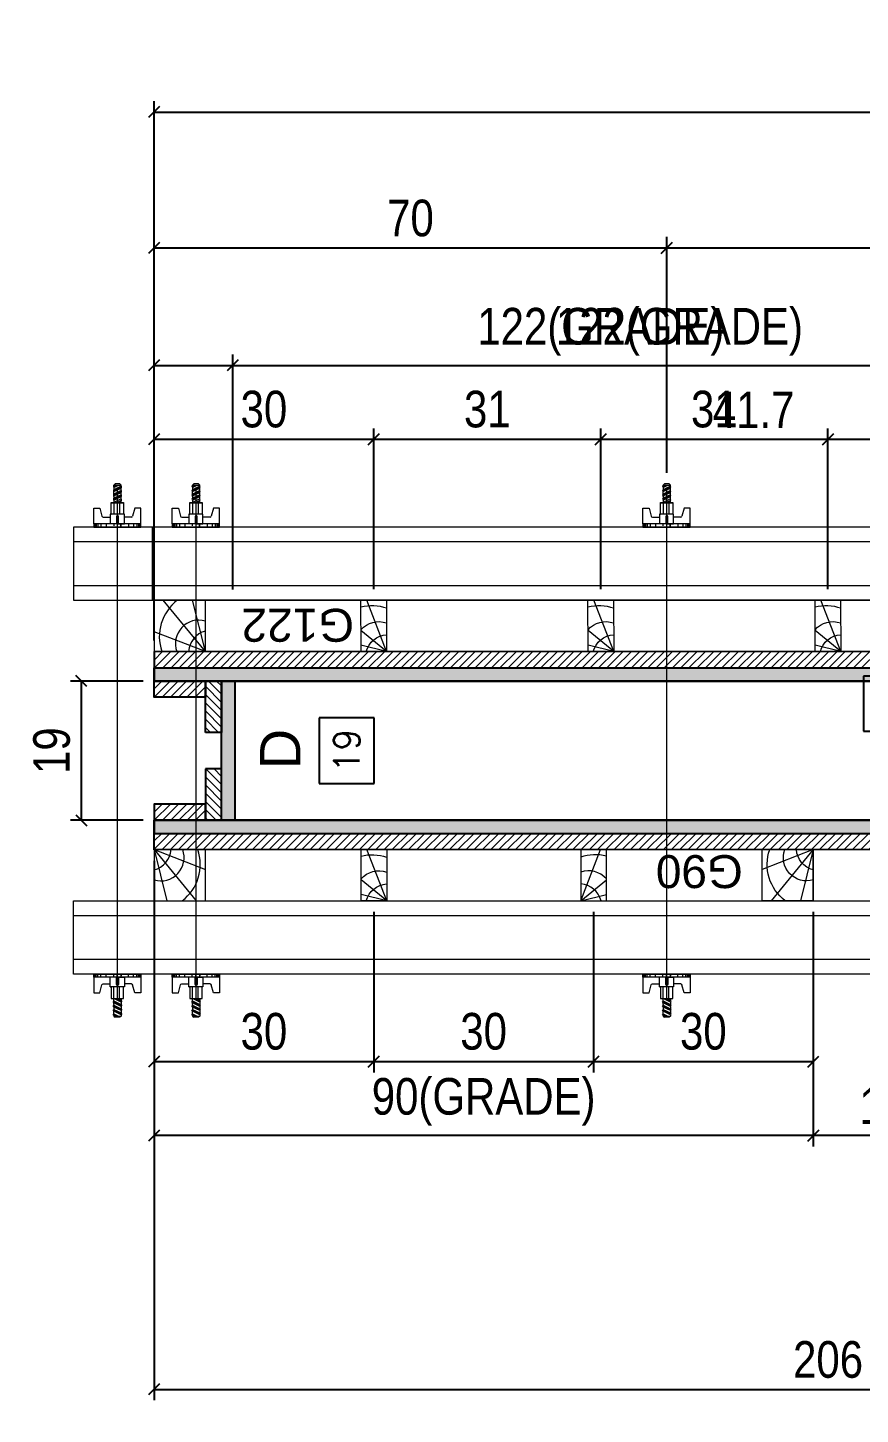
# Model space of a CAD drawing. Header units: millimetres. Extents: x 13777 to 27878, y -21631 to 6985.
# Drawn here: x 23028.9 to 23256.3, y -1351 to -972.3 of the extents above; entities that cross this region are included whole.
import ezdxf
from ezdxf.enums import TextEntityAlignment as Align

# ---------------------------------------------------------------- set-up
doc = ezdxf.new("R2010")
doc.units = ezdxf.units.MM
for name, color, linetype in [('CHAPA', 1, 'Continuous'), ('COTA', 241, 'Continuous'), ('MEIO_PONT', 93, 'Continuous'), ('SARRAFO', 251, 'Continuous'), ('TEXTO_GERAL', 7, 'Continuous')]:
    doc.layers.add(name, color=color, linetype=linetype)
for name, color, linetype, lineweight in [('Hachura', 251, 'Continuous', 9), ('Madeira', 126, 'Continuous', 18), ('Perfil Metálico', 224, 'Continuous', 18)]:
    doc.layers.add(name, color=color, linetype=linetype, lineweight=lineweight)
doc.styles.add('ARIAL', font='arial.ttf')
doc.styles.add('COTA TECNICA 2X', font='techl___.ttf', dxfattribs={"height": 10})
doc.styles.add('ROMANS', font='romans.shx')
doc.styles.add('SANSSERIF', font='sas_____.pfb')
doc.dimstyles.new('SECAO PILAR', dxfattribs={"dimtxt": 10, "dimasz": 3, "dimexe": 3, "dimexo": 3, "dimgap": 3, "dimtad": 1, "dimdec": 1, "dimlfac": 0.5, "dimzin": 12, "dimdsep": 46, "dimtxsty": 'COTA TECNICA 2X', "dimblk1": 'OBLIQUE', "dimblk2": 'OBLIQUE', "dimsah": 1, "dimcen": 0.9, "dimclrd": 256, "dimclre": 256, "dimclrt": 256, "dimadec": 1, "dimazin": 3, "dimtfac": 1, "dimtdec": 1, "dimtmove": 0, "dimatfit": 3, "dimfxl": 1, "dimtolj": 1, "dimtzin": 12, "dimarcsym": 0})
doc.dimstyles.new('SECÇÃO 2', dxfattribs={"dimtxt": 7, "dimasz": 6, "dimexe": 0.18, "dimexo": 2, "dimgap": -4, "dimtad": 3, "dimdec": 1, "dimlfac": 0.5, "dimzin": 12, "dimdsep": 46, "dimtxsty": 'ROMANS', "dimblk": 'ARCHTICK', "dimcen": 0.09, "dimse1": 1, "dimse2": 1, "dimsd1": 1, "dimsd2": 1, "dimclrd": 180, "dimclre": 5, "dimclrt": 1, "dimadec": 0, "dimazin": 3, "dimtfac": 1, "dimtdec": 1, "dimtofl": 0, "dimtmove": 0, "dimatfit": 3, "dimldrblk": 'ARCHTICK', "dimfxl": 1, "dimtolj": 1, "dimtzin": 0, "dimarcsym": 0})
pattern_1 = [(45, (32511.9488, 20764.7205), (-1.12253202, 1.12253202), [])]
pattern_2 = [(135, (478.1888, 7006.8642), (-1.12253202, -1.12253202), [])]
pattern_3 = [(45, (30228.2152, -239.5054), (-1.122532, 1.122532), [])]

# ---------------------------------------------------------------- blocks, each defined once
blk = doc.blocks.new('*D1320')
at = {"layer": 'COTA', "color": 180, "lineweight": -2, "transparency": 16777216}
for p, q in [((23336.47, -1131.74), (23310.47, -1131.74)), ((23310.47, -1131.74), (23310.47, -1146.74)), ((23336.47, -1146.74), (23336.47, -1131.74)), ((23310.47, -1146.74), (23336.47, -1146.74))]:
    blk.add_line(p, q, dxfattribs=at)
at = {"layer": 'Defpoints', "color": 0, "transparency": 16777216}
for p in [(23085.47, -1150.74), (23085.47, -1150.74), (23561.47, -1150.74)]:
    blk.add_point(p, dxfattribs=at)
at = {"layer": 'COTA', "color": 1, "transparency": 16777216, "insert": (23323.47, -1139.24), "char_height": 7, "attachment_point": 5, "style": 'ROMANS'}
blk.add_mtext('\\A1;238', dxfattribs=at)
blk = doc.blocks.new('_ArchTick')
at = {"color": 0, "linetype": 'ByBlock', "const_width": 0.15}
blk.add_lwpolyline([(-0.5, -0.5), (0.5, 0.5)], dxfattribs=at)
blk = doc.blocks.new('*D1321')
at = {"layer": 'COTA', "color": 180, "lineweight": -2, "transparency": 16777216}
for p, q in [((23123.57, -1160.74), (23108.57, -1160.74)), ((23108.57, -1160.74), (23108.57, -1178.74)), ((23123.57, -1178.74), (23123.57, -1160.74)), ((23108.57, -1178.74), (23123.57, -1178.74))]:
    blk.add_line(p, q, dxfattribs=at)
at = {"layer": 'Defpoints', "color": 0, "transparency": 16777216}
for p in [(23085.47, -1150.74), (23085.47, -1188.74), (23127.57, -1188.74)]:
    blk.add_point(p, dxfattribs=at)
at = {"layer": 'COTA', "color": 1, "transparency": 16777216, "insert": (23116.07, -1169.74), "char_height": 7, "attachment_point": 5, "rotation": 90, "style": 'ROMANS'}
blk.add_mtext('\\A1;19', dxfattribs=at)
blk = doc.blocks.new('_Oblique')
at = {"color": 0, "linetype": 'ByBlock', "lineweight": -2}
blk.add_line((-0.5, -0.5), (0.5, 0.5), dxfattribs=at)
blk = doc.blocks.new('*D1316')
at = {"layer": 'COTA', "lineweight": -2, "transparency": 16777216}
for p, q in [((23063.47, -1139.67), (23063.47, -992.31)), ((23063.47, -995.31), (23561.47, -995.31)), ((23561.47, -1139.71), (23561.47, -992.31))]:
    blk.add_line(p, q, dxfattribs=at)
at = {"layer": 'Defpoints', "color": 0, "transparency": 16777216}
for p in [(23561.47, -995.31), (23063.47, -1142.67), (23561.47, -1142.71)]:
    blk.add_point(p, dxfattribs=at)
at = {"layer": 'COTA', "lineweight": -2, "transparency": 16777216, "xscale": 3, "yscale": 3, "zscale": 3, "rotation": 180}
blk.add_blockref('_Oblique', (23063.47, -995.31), dxfattribs=at)
at = {"layer": 'COTA', "lineweight": -2, "transparency": 16777216, "xscale": 3, "yscale": 3, "zscale": 3}
blk.add_blockref('_Oblique', (23561.47, -995.31), dxfattribs=at)
at = {"layer": 'COTA', "transparency": 16777216, "insert": (23312.47, -987.21), "char_height": 10, "attachment_point": 5, "style": 'COTA TECNICA 2X'}
blk.add_mtext('\\A1;249 PAINEL', dxfattribs=at)
blk = doc.blocks.new('PONTALETE')
at = {"layer": 'Madeira'}
for q in [(2.71, 7), (7, 5.76), (7, 1.74)]:
    blk.add_line((0, 0), q, dxfattribs=at)
blk.add_lwpolyline([(0, 0), (7, 0), (7, 7), (0, 7)], close=True, dxfattribs=at)
for centre, radius, start, end in [((2.04, 0.06), 6.23, 37.2818, 109.0913), ((1.09, 0.9), 3.19, 343.603, 109.9847), ((-0.21, -0.78), 3.09, 14.6322, 86.0383)]:
    blk.add_arc(centre, radius, start, end, dxfattribs=at)
blk = doc.blocks.new('MEIO PONTALETE')
at = {"layer": 'Madeira'}
for q in [(2.71, 7), (3.5, 2.88), (3.5, 0.87)]:
    blk.add_line((0, 0), q, dxfattribs=at)
blk.add_lwpolyline([(0, 0), (3.5, 0), (3.5, 7), (0, 7)], close=True, dxfattribs=at)
for centre, radius, start, end in [((2.04, 0.06), 6.23, 76.4499, 109.0913), ((1.09, 0.9), 3.19, 40.9063, 109.9847), ((-0.21, -0.78), 3.09, 14.6322, 86.0383)]:
    blk.add_arc(centre, radius, start, end, dxfattribs=at)
blk = doc.blocks.new('*D1280')
at = {"layer": 'COTA', "lineweight": -2, "transparency": 16777216}
for p, q in [((23247.45, -1125.67), (23247.45, -1081.73)), ((23307.45, -1125.66), (23307.45, -1081.73)), ((23307.45, -1084.73), (23247.45, -1084.73))]:
    blk.add_line(p, q, dxfattribs=at)
at = {"layer": 'Defpoints', "color": 0, "transparency": 16777216}
for p in [(23247.45, -1084.73), (23247.45, -1128.67), (23307.45, -1128.66)]:
    blk.add_point(p, dxfattribs=at)
at = {"layer": 'COTA', "lineweight": -2, "transparency": 16777216, "xscale": 3, "yscale": 3, "zscale": 3, "rotation": 180}
blk.add_blockref('_Oblique', (23247.45, -1084.73), dxfattribs=at)
at = {"layer": 'COTA', "lineweight": -2, "transparency": 16777216, "xscale": 3, "yscale": 3, "zscale": 3}
blk.add_blockref('_Oblique', (23307.45, -1084.73), dxfattribs=at)
at = {"layer": 'COTA', "transparency": 16777216, "insert": (23277.45, -1076.51), "char_height": 10, "attachment_point": 5, "style": 'COTA TECNICA 2X'}
blk.add_mtext('\\A1;30', dxfattribs=at)
blk = doc.blocks.new('*D1281')
at = {"layer": 'COTA', "lineweight": -2, "transparency": 16777216}
for p, q in [((23063.45, -1125.68), (23063.45, -1061.54)), ((23307.45, -1125.66), (23307.45, -1061.54)), ((23063.45, -1064.54), (23307.45, -1064.54))]:
    blk.add_line(p, q, dxfattribs=at)
at = {"layer": 'Defpoints', "color": 0, "transparency": 16777216}
for p in [(23307.45, -1064.54), (23063.45, -1128.68), (23307.45, -1128.66)]:
    blk.add_point(p, dxfattribs=at)
at = {"layer": 'COTA', "lineweight": -2, "transparency": 16777216, "xscale": 3, "yscale": 3, "zscale": 3, "rotation": 180}
blk.add_blockref('_Oblique', (23063.45, -1064.54), dxfattribs=at)
at = {"layer": 'COTA', "lineweight": -2, "transparency": 16777216, "xscale": 3, "yscale": 3, "zscale": 3}
blk.add_blockref('_Oblique', (23307.45, -1064.54), dxfattribs=at)
at = {"layer": 'COTA', "transparency": 16777216, "insert": (23185.45, -1055.32), "char_height": 10, "attachment_point": 5, "style": 'COTA TECNICA 2X'}
blk.add_mtext('\\A1;122(GRADE)', dxfattribs=at)
blk = doc.blocks.new('*D1344')
at = {"layer": 'COTA', "lineweight": -2, "transparency": 16777216}
for p, q in [((23185.45, -1125.67), (23185.45, -1081.73)), ((23247.45, -1125.67), (23247.45, -1081.73)), ((23247.45, -1084.73), (23185.45, -1084.73))]:
    blk.add_line(p, q, dxfattribs=at)
at = {"layer": 'Defpoints', "color": 0, "transparency": 16777216}
for p in [(23185.45, -1084.73), (23185.45, -1128.67), (23247.45, -1128.67)]:
    blk.add_point(p, dxfattribs=at)
at = {"layer": 'COTA', "lineweight": -2, "transparency": 16777216, "xscale": 3, "yscale": 3, "zscale": 3, "rotation": 180}
blk.add_blockref('_Oblique', (23185.45, -1084.73), dxfattribs=at)
at = {"layer": 'COTA', "lineweight": -2, "transparency": 16777216, "xscale": 3, "yscale": 3, "zscale": 3}
blk.add_blockref('_Oblique', (23247.45, -1084.73), dxfattribs=at)
at = {"layer": 'COTA', "transparency": 16777216, "insert": (23216.45, -1076.51), "char_height": 10, "attachment_point": 5, "style": 'COTA TECNICA 2X'}
blk.add_mtext('\\A1;31', dxfattribs=at)
blk = doc.blocks.new('*D1345')
at = {"layer": 'COTA', "lineweight": -2, "transparency": 16777216}
for p, q in [((23123.45, -1125.67), (23123.45, -1081.73)), ((23185.45, -1125.67), (23185.45, -1081.73)), ((23185.45, -1084.73), (23123.45, -1084.73))]:
    blk.add_line(p, q, dxfattribs=at)
at = {"layer": 'Defpoints', "color": 0, "transparency": 16777216}
for p in [(23123.45, -1084.73), (23123.45, -1128.67), (23185.45, -1128.67)]:
    blk.add_point(p, dxfattribs=at)
at = {"layer": 'COTA', "lineweight": -2, "transparency": 16777216, "xscale": 3, "yscale": 3, "zscale": 3, "rotation": 180}
blk.add_blockref('_Oblique', (23123.45, -1084.73), dxfattribs=at)
at = {"layer": 'COTA', "lineweight": -2, "transparency": 16777216, "xscale": 3, "yscale": 3, "zscale": 3}
blk.add_blockref('_Oblique', (23185.45, -1084.73), dxfattribs=at)
at = {"layer": 'COTA', "transparency": 16777216, "insert": (23154.45, -1076.51), "char_height": 10, "attachment_point": 5, "style": 'COTA TECNICA 2X'}
blk.add_mtext('\\A1;31', dxfattribs=at)
blk = doc.blocks.new('*D1346')
at = {"layer": 'COTA', "lineweight": -2, "transparency": 16777216}
for p, q in [((23063.45, -1125.67), (23063.45, -1081.73)), ((23123.45, -1125.67), (23123.45, -1081.73)), ((23123.45, -1084.73), (23063.45, -1084.73))]:
    blk.add_line(p, q, dxfattribs=at)
at = {"layer": 'Defpoints', "color": 0, "transparency": 16777216}
for p in [(23063.45, -1084.73), (23063.45, -1128.67), (23123.45, -1128.67)]:
    blk.add_point(p, dxfattribs=at)
at = {"layer": 'COTA', "lineweight": -2, "transparency": 16777216, "xscale": 3, "yscale": 3, "zscale": 3, "rotation": 180}
blk.add_blockref('_Oblique', (23063.45, -1084.73), dxfattribs=at)
at = {"layer": 'COTA', "lineweight": -2, "transparency": 16777216, "xscale": 3, "yscale": 3, "zscale": 3}
blk.add_blockref('_Oblique', (23123.45, -1084.73), dxfattribs=at)
at = {"layer": 'COTA', "transparency": 16777216, "insert": (23093.45, -1076.51), "char_height": 10, "attachment_point": 5, "style": 'COTA TECNICA 2X'}
blk.add_mtext('\\A1;30', dxfattribs=at)
blk = doc.blocks.new('*D1287')
at = {"layer": 'COTA', "lineweight": -2, "transparency": 16777216}
for p, q in [((23063.45, -1213.75), (23063.45, -1257.68)), ((23123.45, -1213.75), (23123.45, -1257.68)), ((23063.45, -1254.68), (23123.45, -1254.68))]:
    blk.add_line(p, q, dxfattribs=at)
at = {"layer": 'Defpoints', "color": 0, "transparency": 16777216}
for p in [(23063.45, -1210.75), (23123.45, -1210.75), (23123.45, -1254.68)]:
    blk.add_point(p, dxfattribs=at)
at = {"layer": 'COTA', "lineweight": -2, "transparency": 16777216, "xscale": 3, "yscale": 3, "zscale": 3, "rotation": 180}
blk.add_blockref('_Oblique', (23063.45, -1254.68), dxfattribs=at)
at = {"layer": 'COTA', "lineweight": -2, "transparency": 16777216, "xscale": 3, "yscale": 3, "zscale": 3}
blk.add_blockref('_Oblique', (23123.45, -1254.68), dxfattribs=at)
at = {"layer": 'COTA', "transparency": 16777216, "insert": (23093.45, -1246.46), "char_height": 10, "attachment_point": 5, "style": 'COTA TECNICA 2X'}
blk.add_mtext('\\A1;30', dxfattribs=at)
blk = doc.blocks.new('*D1288')
at = {"layer": 'COTA', "lineweight": -2, "transparency": 16777216}
for p, q in [((23123.45, -1213.75), (23123.45, -1257.68)), ((23183.45, -1213.75), (23183.45, -1257.68)), ((23123.45, -1254.68), (23183.45, -1254.68))]:
    blk.add_line(p, q, dxfattribs=at)
at = {"layer": 'Defpoints', "color": 0, "transparency": 16777216}
for p in [(23123.45, -1210.75), (23183.45, -1210.75), (23183.45, -1254.68)]:
    blk.add_point(p, dxfattribs=at)
at = {"layer": 'COTA', "lineweight": -2, "transparency": 16777216, "xscale": 3, "yscale": 3, "zscale": 3, "rotation": 180}
blk.add_blockref('_Oblique', (23123.45, -1254.68), dxfattribs=at)
at = {"layer": 'COTA', "lineweight": -2, "transparency": 16777216, "xscale": 3, "yscale": 3, "zscale": 3}
blk.add_blockref('_Oblique', (23183.45, -1254.68), dxfattribs=at)
at = {"layer": 'COTA', "transparency": 16777216, "insert": (23153.45, -1246.46), "char_height": 10, "attachment_point": 5, "style": 'COTA TECNICA 2X'}
blk.add_mtext('\\A1;30', dxfattribs=at)
blk = doc.blocks.new('*D1289')
at = {"layer": 'COTA', "lineweight": -2, "transparency": 16777216}
for p, q in [((23183.45, -1213.75), (23183.45, -1257.68)), ((23243.45, -1213.75), (23243.45, -1257.68)), ((23183.45, -1254.68), (23243.45, -1254.68))]:
    blk.add_line(p, q, dxfattribs=at)
at = {"layer": 'Defpoints', "color": 0, "transparency": 16777216}
for p in [(23183.45, -1210.75), (23243.45, -1210.75), (23243.45, -1254.68)]:
    blk.add_point(p, dxfattribs=at)
at = {"layer": 'COTA', "lineweight": -2, "transparency": 16777216, "xscale": 3, "yscale": 3, "zscale": 3, "rotation": 180}
blk.add_blockref('_Oblique', (23183.45, -1254.68), dxfattribs=at)
at = {"layer": 'COTA', "lineweight": -2, "transparency": 16777216, "xscale": 3, "yscale": 3, "zscale": 3}
blk.add_blockref('_Oblique', (23243.45, -1254.68), dxfattribs=at)
at = {"layer": 'COTA', "transparency": 16777216, "insert": (23213.45, -1246.46), "char_height": 10, "attachment_point": 5, "style": 'COTA TECNICA 2X'}
blk.add_mtext('\\A1;30', dxfattribs=at)
blk = doc.blocks.new('*D1290')
at = {"layer": 'COTA', "lineweight": -2, "transparency": 16777216}
for p, q in [((23063.45, -1213.75), (23063.45, -1277.88)), ((23243.45, -1213.75), (23243.45, -1277.88)), ((23243.45, -1274.88), (23063.45, -1274.88))]:
    blk.add_line(p, q, dxfattribs=at)
at = {"layer": 'Defpoints', "color": 0, "transparency": 16777216}
for p in [(23063.45, -1210.75), (23243.45, -1210.75), (23063.45, -1274.88)]:
    blk.add_point(p, dxfattribs=at)
at = {"layer": 'COTA', "lineweight": -2, "transparency": 16777216, "xscale": 3, "yscale": 3, "zscale": 3, "rotation": 180}
blk.add_blockref('_Oblique', (23063.45, -1274.88), dxfattribs=at)
at = {"layer": 'COTA', "lineweight": -2, "transparency": 16777216, "xscale": 3, "yscale": 3, "zscale": 3}
blk.add_blockref('_Oblique', (23243.45, -1274.88), dxfattribs=at)
at = {"layer": 'COTA', "transparency": 16777216, "insert": (23153.45, -1265.66), "char_height": 10, "attachment_point": 5, "style": 'COTA TECNICA 2X'}
blk.add_mtext('\\A1;90(GRADE)', dxfattribs=at)
blk = doc.blocks.new('*D1291')
at = {"layer": 'COTA', "lineweight": -2, "transparency": 16777216}
for p, q in [((23243.45, -1213.75), (23243.45, -1277.88)), ((23281.44, -1213.73), (23281.44, -1277.88)), ((23281.44, -1274.88), (23243.45, -1274.88))]:
    blk.add_line(p, q, dxfattribs=at)
at = {"layer": 'Defpoints', "color": 0, "transparency": 16777216}
for p in [(23243.45, -1210.75), (23281.44, -1210.73), (23243.45, -1274.88)]:
    blk.add_point(p, dxfattribs=at)
at = {"layer": 'COTA', "lineweight": -2, "transparency": 16777216, "xscale": 3, "yscale": 3, "zscale": 3, "rotation": 180}
blk.add_blockref('_Oblique', (23243.45, -1274.88), dxfattribs=at)
at = {"layer": 'COTA', "lineweight": -2, "transparency": 16777216, "xscale": 3, "yscale": 3, "zscale": 3}
blk.add_blockref('_Oblique', (23281.44, -1274.88), dxfattribs=at)
at = {"layer": 'COTA', "transparency": 16777216, "insert": (23262.44, -1266.79), "char_height": 10, "attachment_point": 5, "style": 'COTA TECNICA 2X'}
blk.add_mtext('\\A1;19', dxfattribs=at)
blk = doc.blocks.new('C')
at = {"layer": 'Hachura', "color": 0}
for p, q in [((0, 3.22), (0, -3.22)), ((0.45, 3.22), (0, 3.22)), ((0.46, 3.16), (0, 3.16)), ((0.46, 3.05), (0, 3.05)), ((0.46, 2.88), (0, 2.88)), ((0, 2.75), (0, -1.16)), ((0.46, 2.65), (0, 2.65)), ((0.46, 2.23), (0, 2.23)), ((0.45, -3.23), (0.45, 3.22)), ((0.45, 3.22), (2.58, 3.22)), ((1.35, 1.94), (1.35, 0.96)), ((2.58, 2.39), (1.47, 2.09)), ((2.58, 3.22), (2.58, 2.39)), ((0.46, 1.51), (0, 1.51)), ((0.39, 0.49), (0.17, 0.49)), ((1.74, 0.97), (0.45, 0.97)), ((1.45, 0.1), (0.45, 0.1)), ((1.74, -0.97), (1.74, 0.97)), ((1.74, 0.97), (1.74, 0.84)), ((1.74, 0.97), (1.74, 0.84)), ((1.74, 0.84), (3.35, 0.84)), ((3.35, 0.45), (1.74, 0.45)), ((3.32, 0.84), (3.32, -0.84)), ((3.35, 0.84), (3.35, -0.84)), ((3.68, 0.45), (3.35, 0.45)), ((3.84, -0.52), (3.35, 0.45)), ((3.35, 0.06), (3.67, -0.57)), ((3.68, 0.45), (4.16, -0.52)), ((3.72, 0.5), (4.25, -0.57)), ((4.37, -0.55), (3.83, 0.53)), ((4.15, 0.45), (3.93, 0.45)), ((4.42, -0.52), (3.93, 0.45)), ((4.15, 0.45), (4.26, 0.45)), ((4.26, 0.45), (4.74, -0.52)), ((4.3, 0.5), (4.83, -0.57)), ((4.95, -0.55), (4.41, 0.53)), ((4.51, 0.45), (4.84, 0.45)), ((5, -0.52), (4.51, 0.45)), ((4.84, 0.45), (5.32, -0.52)), ((4.88, 0.5), (5.41, -0.57)), ((5.53, -0.55), (4.99, 0.53)), ((5.58, -0.52), (5.09, 0.45)), ((5.42, 0.45), (5.09, 0.45)), ((5.58, -0.52), (5.09, 0.45)), ((5.42, 0.45), (5.74, -0.19)), ((5.46, 0.5), (5.74, -0.07)), ((5.74, 0.19), (5.57, 0.53)), ((5.74, 0.32), (5.68, 0.45)), ((5.68, 0.45), (5.74, 0.45)), ((5.74, 0.45), (5.9, 0.29)), ((5.74, 0.45), (5.74, -0.52)), ((5.9, -0.36), (5.9, 0.29)), ((0.45, 0), (0, 0)), ((0.46, -1.52), (0, -1.52)), ((0.08, -0.48), (0.29, -0.48)), ((0.29, -0.48), (0.4, -0.48)), ((0.45, 0), (0.45, -0.97)), ((0.45, -0.16), (1.45, -0.16)), ((0.45, -0.65), (0.45, -0.32)), ((0.45, -3.23), (0.45, -0.65)), ((0.45, -0.97), (1.74, -0.97)), ((1.35, -1.94), (1.35, -0.97)), ((3.35, -0.32), (1.74, -0.32)), ((3.35, -0.84), (1.74, -0.84)), ((3.35, -0.07), (3.58, -0.52)), ((3.35, -0.52), (3.58, -0.52)), ((3.84, -0.52), (4.16, -0.52)), ((4.42, -0.52), (4.74, -0.52)), ((4.63, -0.52), (4.74, -0.52)), ((5, -0.52), (5.32, -0.52)), ((5.58, -0.52), (5.74, -0.52)), ((5.74, -0.52), (5.9, -0.36)), ((5.74, -0.52), (5.74, -0.52)), ((0.46, -2.23), (0, -2.23)), ((0.46, -2.65), (0, -2.65)), ((0.46, -2.88), (0, -2.88)), ((0.46, -3.05), (0, -3.05)), ((0.46, -3.16), (0, -3.16)), ((0, -3.22), (2.57, -3.22)), ((2.58, -2.39), (1.47, -2.1)), ((2.58, -3.23), (2.58, -2.39))]:
    blk.add_line(p, q, dxfattribs=at)
for centre, radius, start, end in [((1.52, 1.94), 0.161, 104.7436, 180), ((1.44, -0.03), 0.129, 272.695, 87.305), ((3.81, 0.39), 0.143, 25.5688, 154.4312), ((4.39, 0.39), 0.143, 25.5688, 154.4312), ((4.97, 0.39), 0.143, 25.5688, 154.4312), ((5.55, 0.39), 0.143, 25.5688, 154.4312), ((0.17, -0.37), 0.174, 221.744, 317.8592), ((3.71, -0.4), 0.174, 222.1408, 318.256), ((4.29, -0.4), 0.174, 222.1408, 318.256), ((4.87, -0.4), 0.174, 222.1408, 318.256), ((5.45, -0.4), 0.174, 222.1408, 318.256), ((5.61, -0.4), 0.174, 317.8592, 318.256), ((1.52, -1.94), 0.161, 180, 255.2564)]:
    blk.add_arc(centre, radius, start, end, dxfattribs=at)
blk = doc.blocks.new('*D1347')
at = {"layer": 'COTA', "lineweight": -2, "transparency": 16777216}
for p, q in [((23063.47, -1125.67), (23063.47, -1029.43)), ((23203.47, -1093.87), (23203.47, -1029.43)), ((23063.47, -1032.43), (23203.47, -1032.43))]:
    blk.add_line(p, q, dxfattribs=at)
at = {"layer": 'Defpoints', "color": 0, "transparency": 16777216}
for p in [(23203.47, -1032.43), (23203.47, -1096.87), (23063.47, -1128.67)]:
    blk.add_point(p, dxfattribs=at)
at = {"layer": 'COTA', "lineweight": -2, "transparency": 16777216, "xscale": 3, "yscale": 3, "zscale": 3, "rotation": 180}
blk.add_blockref('_Oblique', (23063.47, -1032.43), dxfattribs=at)
at = {"layer": 'COTA', "lineweight": -2, "transparency": 16777216, "xscale": 3, "yscale": 3, "zscale": 3}
blk.add_blockref('_Oblique', (23203.47, -1032.43), dxfattribs=at)
at = {"layer": 'COTA', "transparency": 16777216, "insert": (23133.47, -1024.33), "char_height": 10, "attachment_point": 5, "style": 'COTA TECNICA 2X'}
blk.add_mtext('\\A1;70', dxfattribs=at)
blk = doc.blocks.new('*D1348')
at = {"layer": 'COTA', "lineweight": -2, "transparency": 16777216}
for p, q in [((23203.47, -1093.87), (23203.47, -1029.43)), ((23353.47, -1093.87), (23353.47, -1029.43)), ((23203.47, -1032.43), (23353.47, -1032.43))]:
    blk.add_line(p, q, dxfattribs=at)
at = {"layer": 'Defpoints', "color": 0, "transparency": 16777216}
for p in [(23353.47, -1032.43), (23203.47, -1096.87), (23353.47, -1096.87)]:
    blk.add_point(p, dxfattribs=at)
at = {"layer": 'COTA', "lineweight": -2, "transparency": 16777216, "xscale": 3, "yscale": 3, "zscale": 3, "rotation": 180}
blk.add_blockref('_Oblique', (23203.47, -1032.43), dxfattribs=at)
at = {"layer": 'COTA', "lineweight": -2, "transparency": 16777216, "xscale": 3, "yscale": 3, "zscale": 3}
blk.add_blockref('_Oblique', (23353.47, -1032.43), dxfattribs=at)
at = {"layer": 'COTA', "transparency": 16777216, "insert": (23278.47, -1024.32), "char_height": 10, "attachment_point": 5, "style": 'COTA TECNICA 2X'}
blk.add_mtext('\\A1;75', dxfattribs=at)
blk = doc.blocks.new('*D1350')
at = {"layer": 'COTA', "lineweight": -2, "transparency": 16777216}
for p, q in [((23060.47, -1150.74), (23040.6, -1150.74)), ((23043.6, -1188.74), (23043.6, -1150.74)), ((23060.47, -1188.74), (23040.6, -1188.74))]:
    blk.add_line(p, q, dxfattribs=at)
at = {"layer": 'Defpoints', "color": 0, "transparency": 16777216}
for p in [(23043.6, -1150.74), (23063.47, -1150.74), (23063.47, -1188.74)]:
    blk.add_point(p, dxfattribs=at)
at = {"layer": 'COTA', "lineweight": -2, "transparency": 16777216, "xscale": 3, "yscale": 3, "zscale": 3}
for p, rotation in [((23043.6, -1150.74), 90), ((23043.6, -1188.74), 270)]:
    blk.add_blockref('_Oblique', p, dxfattribs=dict(at, rotation=rotation))
at = {"layer": 'COTA', "transparency": 16777216, "insert": (23035.51, -1169.74), "char_height": 10, "attachment_point": 5, "rotation": 90, "style": 'COTA TECNICA 2X'}
blk.add_mtext('\\A1;19', dxfattribs=at)
blk = doc.blocks.new('*D1292')
at = {"layer": 'COTA', "lineweight": -2, "transparency": 16777216}
for p, q in [((23063.47, -1199.82), (23063.47, -1347.18)), ((23475.47, -1199.68), (23475.47, -1347.18)), ((23063.47, -1344.18), (23475.47, -1344.18))]:
    blk.add_line(p, q, dxfattribs=at)
at = {"layer": 'Defpoints', "color": 0, "transparency": 16777216}
for p in [(23063.47, -1196.82), (23475.47, -1196.68), (23475.47, -1344.18)]:
    blk.add_point(p, dxfattribs=at)
at = {"layer": 'COTA', "lineweight": -2, "transparency": 16777216, "xscale": 3, "yscale": 3, "zscale": 3, "rotation": 180}
blk.add_blockref('_Oblique', (23063.47, -1344.18), dxfattribs=at)
at = {"layer": 'COTA', "lineweight": -2, "transparency": 16777216, "xscale": 3, "yscale": 3, "zscale": 3}
blk.add_blockref('_Oblique', (23475.47, -1344.18), dxfattribs=at)
at = {"layer": 'COTA', "transparency": 16777216, "insert": (23269.47, -1336.08), "char_height": 10, "attachment_point": 5, "style": 'COTA TECNICA 2X'}
blk.add_mtext('\\A1;206 PAINEL', dxfattribs=at)
blk = doc.blocks.new('*D1317')
at = {"layer": 'COTA', "color": 180, "lineweight": -2, "transparency": 16777216}
for p, q in [((23281.8, -1149.39), (23257.14, -1149.39)), ((23257.14, -1149.39), (23257.14, -1164.39)), ((23281.8, -1164.39), (23281.8, -1149.39)), ((23257.14, -1164.39), (23281.8, -1164.39))]:
    blk.add_line(p, q, dxfattribs=at)
at = {"layer": 'Defpoints', "color": 0, "transparency": 16777216}
for p in [(23085.47, -1168.39), (23085.47, -1188.74), (23483.47, -1188.74)]:
    blk.add_point(p, dxfattribs=at)
at = {"layer": 'COTA', "color": 1, "transparency": 16777216, "insert": (23269.47, -1156.89), "char_height": 7, "attachment_point": 5, "style": 'ROMANS'}
blk.add_mtext('\\A1;199', dxfattribs=at)
blk = doc.blocks.new('*D1395')
at = {"layer": 'COTA', "lineweight": -2, "transparency": 16777216}
for p, q in [((23084.93, -1125.68), (23084.93, -1061.54)), ((23328.92, -1125.66), (23328.92, -1061.54)), ((23084.93, -1064.54), (23328.92, -1064.54))]:
    blk.add_line(p, q, dxfattribs=at)
at = {"layer": 'Defpoints', "color": 0, "transparency": 16777216}
for p in [(23328.92, -1064.54), (23084.93, -1128.68), (23328.92, -1128.66)]:
    blk.add_point(p, dxfattribs=at)
at = {"layer": 'COTA', "lineweight": -2, "transparency": 16777216, "xscale": 3, "yscale": 3, "zscale": 3, "rotation": 180}
blk.add_blockref('_Oblique', (23084.93, -1064.54), dxfattribs=at)
at = {"layer": 'COTA', "lineweight": -2, "transparency": 16777216, "xscale": 3, "yscale": 3, "zscale": 3}
blk.add_blockref('_Oblique', (23328.92, -1064.54), dxfattribs=at)
at = {"layer": 'COTA', "transparency": 16777216, "insert": (23206.92, -1055.32), "char_height": 10, "attachment_point": 5, "style": 'COTA TECNICA 2X'}
blk.add_mtext('\\A1;122(GRADE)', dxfattribs=at)
blk = doc.blocks.new('*D1396')
at = {"layer": 'COTA', "lineweight": -2, "transparency": 16777216}
for p, q in [((23185.45, -1125.67), (23185.45, -1081.73)), ((23268.92, -1125.67), (23268.92, -1081.73)), ((23268.92, -1084.73), (23185.45, -1084.73))]:
    blk.add_line(p, q, dxfattribs=at)
at = {"layer": 'Defpoints', "color": 0, "transparency": 16777216}
for p in [(23185.45, -1084.73), (23185.45, -1128.67), (23268.92, -1128.67)]:
    blk.add_point(p, dxfattribs=at)
at = {"layer": 'COTA', "lineweight": -2, "transparency": 16777216, "xscale": 3, "yscale": 3, "zscale": 3, "rotation": 180}
blk.add_blockref('_Oblique', (23185.45, -1084.73), dxfattribs=at)
at = {"layer": 'COTA', "lineweight": -2, "transparency": 16777216, "xscale": 3, "yscale": 3, "zscale": 3}
blk.add_blockref('_Oblique', (23268.92, -1084.73), dxfattribs=at)
at = {"layer": 'COTA', "transparency": 16777216, "insert": (23227.18, -1076.66), "char_height": 10, "attachment_point": 5, "style": 'COTA TECNICA 2X'}
blk.add_mtext('\\A1;41.7', dxfattribs=at)
blk = doc.blocks.new('*D1397')
at = {"layer": 'COTA', "lineweight": -2, "transparency": 16777216}
for p, q in [((23123.45, -1125.67), (23123.45, -1081.73)), ((23185.45, -1125.67), (23185.45, -1081.73)), ((23185.45, -1084.73), (23123.45, -1084.73))]:
    blk.add_line(p, q, dxfattribs=at)
at = {"layer": 'Defpoints', "color": 0, "transparency": 16777216}
for p in [(23123.45, -1084.73), (23123.45, -1128.67), (23185.45, -1128.67)]:
    blk.add_point(p, dxfattribs=at)
at = {"layer": 'COTA', "lineweight": -2, "transparency": 16777216, "xscale": 3, "yscale": 3, "zscale": 3, "rotation": 180}
blk.add_blockref('_Oblique', (23123.45, -1084.73), dxfattribs=at)
at = {"layer": 'COTA', "lineweight": -2, "transparency": 16777216, "xscale": 3, "yscale": 3, "zscale": 3}
blk.add_blockref('_Oblique', (23185.45, -1084.73), dxfattribs=at)
at = {"layer": 'COTA', "transparency": 16777216, "insert": (23154.45, -1076.51), "char_height": 10, "attachment_point": 5, "style": 'COTA TECNICA 2X'}
blk.add_mtext('\\A1;31', dxfattribs=at)
blk = doc.blocks.new('*D1398')
at = {"layer": 'COTA', "lineweight": -2, "transparency": 16777216}
for p, q in [((23063.45, -1125.67), (23063.45, -1081.73)), ((23123.45, -1125.67), (23123.45, -1081.73)), ((23123.45, -1084.73), (23063.45, -1084.73))]:
    blk.add_line(p, q, dxfattribs=at)
at = {"layer": 'Defpoints', "color": 0, "transparency": 16777216}
for p in [(23063.45, -1084.73), (23063.45, -1128.67), (23123.45, -1128.67)]:
    blk.add_point(p, dxfattribs=at)
at = {"layer": 'COTA', "lineweight": -2, "transparency": 16777216, "xscale": 3, "yscale": 3, "zscale": 3, "rotation": 180}
blk.add_blockref('_Oblique', (23063.45, -1084.73), dxfattribs=at)
at = {"layer": 'COTA', "lineweight": -2, "transparency": 16777216, "xscale": 3, "yscale": 3, "zscale": 3}
blk.add_blockref('_Oblique', (23123.45, -1084.73), dxfattribs=at)
at = {"layer": 'COTA', "transparency": 16777216, "insert": (23093.45, -1076.51), "char_height": 10, "attachment_point": 5, "style": 'COTA TECNICA 2X'}
blk.add_mtext('\\A1;30', dxfattribs=at)
blk = doc.blocks.new('*D1399')
at = {"layer": 'COTA', "lineweight": -2, "transparency": 16777216}
for p, q in [((23060.47, -1150.74), (23040.6, -1150.74)), ((23043.6, -1188.74), (23043.6, -1150.74)), ((23060.47, -1188.74), (23040.6, -1188.74))]:
    blk.add_line(p, q, dxfattribs=at)
at = {"layer": 'Defpoints', "color": 0, "transparency": 16777216}
for p in [(23043.6, -1150.74), (23063.47, -1150.74), (23063.47, -1188.74)]:
    blk.add_point(p, dxfattribs=at)
at = {"layer": 'COTA', "lineweight": -2, "transparency": 16777216, "xscale": 3, "yscale": 3, "zscale": 3}
for p, rotation in [((23043.6, -1150.74), 90), ((23043.6, -1188.74), 270)]:
    blk.add_blockref('_Oblique', p, dxfattribs=dict(at, rotation=rotation))
at = {"layer": 'COTA', "transparency": 16777216, "insert": (23035.51, -1169.74), "char_height": 10, "attachment_point": 5, "rotation": 90, "style": 'COTA TECNICA 2X'}
blk.add_mtext('\\A1;19', dxfattribs=at)

msp = doc.modelspace()

# ---------------------------------------------------------------- hatches: boundary and pattern name
at = {"layer": 'Hachura'}
h = msp.add_hatch(dxfattribs=at)
h.set_pattern_fill('ANSI31', color=256, scale=0.5, angle=360, style=0)
h.set_pattern_definition(pattern_3)
h.paths.add_polyline_path([(23561.47, -1147.14), (23561.47, -1142.74), (23063.47, -1142.7), (23063.47, -1147.14)])
h = msp.add_hatch(color=256, dxfattribs=at)
h.dxf.hatch_style = 1
h.paths.add_polyline_path([(23063.47, -1147.14), (23063.47, -1150.74), (23561.47, -1150.74), (23561.47, -1147.14)])
h = msp.add_hatch(dxfattribs=at)
h.set_pattern_fill('ANSI31', color=256, scale=0.5, angle=360, style=0)
h.set_pattern_definition(pattern_1)
h.paths.add_polyline_path([(23077.47, -1155.14), (23077.47, -1150.74), (23063.47, -1150.74), (23063.47, -1155.14)])
h = msp.add_hatch(dxfattribs=at)
h.set_pattern_fill('ANSI31', color=256, scale=0.5, angle=450, style=0)
h.set_pattern_definition(pattern_2)
h.paths.add_polyline_path([(23081.87, -1150.74), (23077.47, -1150.74), (23077.47, -1164.74), (23081.87, -1164.74)])
h = msp.add_hatch(color=256, dxfattribs=at)
h.dxf.hatch_style = 1
h.paths.add_polyline_path([(23081.87, -1150.74), (23085.47, -1150.74), (23085.47, -1188.74), (23081.87, -1188.74)])
h = msp.add_hatch(dxfattribs=at)
h.set_pattern_fill('ANSI31', color=256, scale=0.5, angle=450, style=0)
h.set_pattern_definition(pattern_2)
h.paths.add_polyline_path([(23081.87, -1188.74), (23077.47, -1188.74), (23077.47, -1174.74), (23081.87, -1174.74)])
h = msp.add_hatch(dxfattribs=at)
h.set_pattern_fill('ANSI31', color=256, scale=0.5, angle=360, style=0)
h.set_pattern_definition(pattern_1)
h.paths.add_polyline_path([(23077.47, -1184.34), (23077.47, -1188.74), (23063.47, -1188.74), (23063.47, -1184.34)])
h = msp.add_hatch(color=256, dxfattribs=at)
h.dxf.hatch_style = 1
h.paths.add_polyline_path([(23063.47, -1188.74), (23063.47, -1192.34), (23475.47, -1192.34), (23475.47, -1188.74)])
h = msp.add_hatch(dxfattribs=at)
h.set_pattern_fill('ANSI31', color=256, scale=0.5, angle=360, style=0)
h.set_pattern_definition(pattern_3)
h.paths.add_polyline_path([(23063.47, -1192.34), (23063.47, -1196.79), (23475.47, -1196.74), (23475.47, -1192.34)])

# ---------------------------------------------------------------- linework, layer by layer
at = {"layer": 'CHAPA'}
for points in [[(23561.47, -1150.74), (23063.47, -1150.74), (23063.47, -1147.14), (23561.47, -1147.14)], [(23081.87, -1150.74), (23085.47, -1150.74), (23085.47, -1188.74), (23081.87, -1188.74)], [(23475.47, -1188.74), (23063.47, -1188.74), (23063.47, -1192.34), (23475.47, -1192.34)]]:
    msp.add_lwpolyline(points, close=True, dxfattribs=at)
at = {"layer": 'Hachura'}
for p, q in [((23053.4, -1097.87), (23053.41, -1237.75)), ((23074.87, -1097.87), (23074.88, -1237.75)), ((23203.4, -1097.87), (23203.41, -1237.75))]:
    msp.add_line(p, q, dxfattribs=at)
at = {"layer": 'Madeira'}
for points in [[(23307.46, -1142.67), (23307.45, -1128.67), (23063.45, -1128.67), (23063.47, -1142.67)], [(23063.47, -1196.75), (23063.47, -1210.75), (23243.47, -1210.75), (23243.47, -1196.75)]]:
    msp.add_lwpolyline(points, close=True, dxfattribs=at)
at = {"layer": 'Perfil Metálico'}
for points in [[(23041.45, -1108.67), (23041.45, -1128.67), (23591.48, -1128.67), (23591.48, -1108.67)], [(23062.93, -1108.67), (23062.93, -1128.67), (23612.95, -1128.67), (23612.95, -1108.67)], [(23591.48, -1124.67), (23591.48, -1112.67), (23041.45, -1112.67), (23041.45, -1124.67)], [(23612.95, -1124.67), (23612.95, -1112.67), (23062.93, -1112.67), (23062.93, -1124.67)], [(23041.45, -1230.75), (23041.45, -1210.75), (23475.47, -1210.76), (23475.47, -1230.76)], [(23475.47, -1214.76), (23475.47, -1226.76), (23041.45, -1226.75), (23041.45, -1214.75)]]:
    msp.add_lwpolyline(points, close=True, dxfattribs=at)
at = {"layer": 'SARRAFO'}
for p, q in [((23561.47, -1142.74), (23063.47, -1142.7)), ((23475.47, -1196.74), (23063.47, -1196.79))]:
    msp.add_line(p, q, dxfattribs=at)
for points in [[(23063.47, -1142.7), (23063.47, -1150.74), (23561.47, -1150.74), (23561.47, -1142.74)], [(23063.47, -1196.79), (23063.47, -1188.74), (23475.47, -1188.74), (23475.47, -1196.74)]]:
    msp.add_lwpolyline(points, dxfattribs=at)
for points in [[(23063.47, -1150.74), (23077.47, -1150.74), (23077.47, -1155.14), (23063.47, -1155.14)], [(23077.47, -1164.74), (23077.47, -1150.74), (23081.87, -1150.74), (23081.87, -1164.74)], [(23077.47, -1174.74), (23077.47, -1188.74), (23081.87, -1188.74), (23081.87, -1174.74)], [(23063.47, -1188.74), (23077.47, -1188.74), (23077.47, -1184.34), (23063.47, -1184.34)]]:
    msp.add_lwpolyline(points, close=True, dxfattribs=at)

# ---------------------------------------------------------------- block references
at = {"layer": 'Hachura', "linetype": 'Continuous', "yscale": 2, "zscale": 2, "rotation": 90}
for p, xscale in [((23053.4, -1108.67), 2), ((23074.87, -1108.67), 2), ((23203.4, -1108.67), 2), ((23053.4, -1230.75), -2), ((23074.87, -1230.75), -2), ((23203.4, -1230.75), -2)]:
    msp.add_blockref('C', p, dxfattribs=dict(at, xscale=xscale))
at = {"layer": 'Madeira'}
for name, p, xscale, yscale, zscale, rotation in [('PONTALETE', (23077.47, -1142.65), 2, 2, 2, 90.06291069689675), ('MEIO PONTALETE', (23126.96, -1142.67), -1.999999997962732, 1.999999997962732, 1.999999997962732, 0.06291069689670081), ('MEIO PONTALETE', (23188.96, -1142.67), -1.999999997962732, 1.999999997962732, 1.999999997962732, 0.06291069689670081), ('MEIO PONTALETE', (23250.96, -1142.67), -1.999999997962732, 1.999999997962732, 1.999999997962732, 0.06291069689670081)]:
    msp.add_blockref(name, p, dxfattribs=dict(at, xscale=xscale, yscale=yscale, zscale=zscale, rotation=rotation))
at = {"layer": 'MEIO_PONT', "yscale": 2, "zscale": 2}
for p, xscale, rotation in [((23063.47, -1196.75), 2, 270), ((23243.47, -1196.75), -2, 90)]:
    msp.add_blockref('PONTALETE', p, dxfattribs=dict(at, xscale=xscale, rotation=rotation))
at = {"layer": 'MEIO_PONT', "yscale": 1.999999997962732, "zscale": 1.999999997962732}
for p, xscale in [((23126.97, -1210.75), -1.999999997962732), ((23179.97, -1210.75), 1.999999997962732)]:
    msp.add_blockref('MEIO PONTALETE', p, dxfattribs=dict(at, xscale=xscale))

# ---------------------------------------------------------------- texts
at = {"layer": 'TEXTO_GERAL', "color": 0, "linetype": 'Continuous', "style": 'SANSSERIF'}
for s, p in [('G122', (23118.07, -1135.49)), ('G90', (23224.24, -1202.77))]:
    msp.add_text(s, height=9, rotation=180, dxfattribs=at).set_placement(p, align=Align.MIDDLE_LEFT)
at = {"layer": 'TEXTO_GERAL', "style": 'ARIAL'}
msp.add_text('D', height=11, rotation=90, dxfattribs=at).set_placement((23097.89, -1169.32), align=Align.MIDDLE_CENTER)

# ---------------------------------------------------------------- dimensions: what is measured, and where the dimension line sits
at = {"layer": 'COTA'}
for base, p1, p2, text, picture, middle in [((23561.47, -995.31), (23063.47, -1142.67), (23561.47, -1142.71), '<> PAINEL', '*D1316', (23312.47, -987.21)), ((23475.47, -1344.18), (23063.47, -1196.82), (23475.47, -1196.68), '<> PAINEL', '*D1292', (23269.47, -1336.08)), ((23063.45, -1274.88), (23243.45, -1210.75), (23063.45, -1210.75), '<>(GRADE)', '*D1290', (23153.45, -1265.66))]:
    dim = msp.add_linear_dim(base=base, p1=p1, p2=p2, text=text, dimstyle='SECAO PILAR', dxfattribs=at)
    dim.commit()
    dim.dimension.update_dxf_attribs({"geometry": picture, "text_midpoint": middle})
for base, p1, p2, angle, picture, middle in [((23203.47, -1032.43), (23063.47, -1128.67), (23203.47, -1096.87), 180, '*D1347', (23133.47, -1024.33)), ((23353.47, -1032.43), (23203.47, -1096.87), (23353.47, -1096.87), 180, '*D1348', (23278.47, -1024.32)), ((23063.45, -1084.73), (23123.45, -1128.67), (23063.45, -1128.67), 180, '*D1346', (23093.45, -1076.51)), ((23063.45, -1084.73), (23123.45, -1128.67), (23063.45, -1128.67), 180, '*D1398', (23093.45, -1076.51)), ((23123.45, -1084.73), (23185.45, -1128.67), (23123.45, -1128.67), 180, '*D1345', (23154.45, -1076.51)), ((23123.45, -1084.73), (23185.45, -1128.67), (23123.45, -1128.67), 180, '*D1397', (23154.45, -1076.51)), ((23185.45, -1084.73), (23247.45, -1128.67), (23185.45, -1128.67), 180, '*D1344', (23216.45, -1076.51)), ((23185.45, -1084.73), (23268.92, -1128.67), (23185.45, -1128.67), 180, '*D1396', (23227.18, -1076.66)), ((23247.45, -1084.73), (23307.45, -1128.66), (23247.45, -1128.67), 180, '*D1280', (23277.45, -1076.51)), ((23043.6, -1150.74), (23063.47, -1188.74), (23063.47, -1150.74), 90, '*D1350', (23035.51, -1169.74)), ((23043.6, -1150.74), (23063.47, -1188.74), (23063.47, -1150.74), 90, '*D1399', (23035.51, -1169.74)), ((23243.45, -1274.88), (23281.44, -1210.73), (23243.45, -1210.75), 180, '*D1291', (23262.44, -1266.79))]:
    dim = msp.add_linear_dim(base=base, p1=p1, p2=p2, angle=angle, dimstyle='SECAO PILAR', dxfattribs=at)
    dim.commit()
    dim.dimension.update_dxf_attribs({"geometry": picture, "text_midpoint": middle})
for base, p1, p2, picture, middle in [((23307.45, -1064.54), (23063.45, -1128.68), (23307.45, -1128.66), '*D1281', (23185.45, -1055.32)), ((23328.92, -1064.54), (23084.93, -1128.68), (23328.92, -1128.66), '*D1395', (23206.92, -1055.32))]:
    dim = msp.add_linear_dim(base=base, p1=p1, p2=p2, angle=180, text='<>(GRADE)', dimstyle='SECAO PILAR', dxfattribs=at)
    dim.commit()
    dim.dimension.update_dxf_attribs({"geometry": picture, "text_midpoint": middle})
for base, p1, p2, angle, picture, middle in [((23085.47, -1150.74), (23561.47, -1150.74), (23085.47, -1150.74), 180, '*D1320', (23323.47, -1150.74)), ((23085.47, -1168.39), (23483.47, -1188.74), (23085.47, -1188.74), 180, '*D1317', (23269.47, -1168.39)), ((23127.57, -1188.74), (23085.47, -1150.74), (23085.47, -1188.74), 90, '*D1321', (23127.57, -1169.74))]:
    dim = msp.add_linear_dim(base=base, p1=p1, p2=p2, angle=angle, dimstyle='SECÇÃO 2', dxfattribs=at)
    dim.commit()
    dim.dimension.update_dxf_attribs({"geometry": picture, "text_midpoint": middle, "dimtype": 160})
for base, p1, p2, picture, middle in [((23123.45, -1254.68), (23063.45, -1210.75), (23123.45, -1210.75), '*D1287', (23093.45, -1246.46)), ((23183.45, -1254.68), (23123.45, -1210.75), (23183.45, -1210.75), '*D1288', (23153.45, -1246.46)), ((23243.45, -1254.68), (23183.45, -1210.75), (23243.45, -1210.75), '*D1289', (23213.45, -1246.46))]:
    dim = msp.add_linear_dim(base=base, p1=p1, p2=p2, dimstyle='SECAO PILAR', dxfattribs=at)
    dim.commit()
    dim.dimension.update_dxf_attribs({"geometry": picture, "text_midpoint": middle})

doc.saveas('drawing.dxf')
